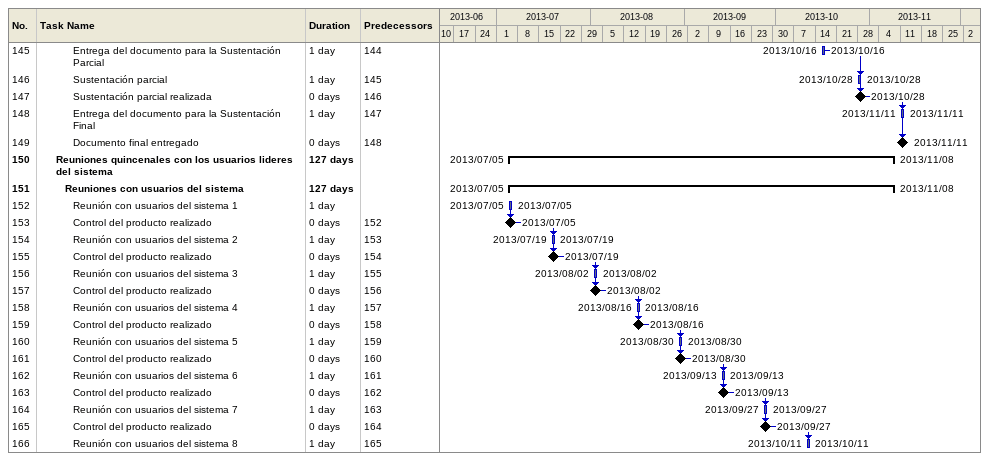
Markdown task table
| ID | Level | Task | Duration | Start | Finish | Predecessors |
|---|---|---|---|---|---|---|
| 145 | 5 | Entrega del documento para la Sustentación Parcial | 1d | 2013-10-16 | 2013-10-16 | 144 |
| 146 | 5 | Sustentación parcial | 1d | 2013-10-28 | 2013-10-28 | 145 |
| 147 | 5 | Sustentación parcial realizada | 0d | 2013-10-28 | 2013-10-28 | 146 |
| 148 | 5 | Entrega del documento para la Sustentación Final | 1d | 2013-11-11 | 2013-11-11 | 147 |
| 149 | 5 | Documento final entregado | 0d | 2013-11-11 | 2013-11-11 | 148 |
| 150 | 3 | **Reuniones quincenales con los usuarios lideres del sistema** | 127d | 2013-07-05 | 2013-11-08 |  |
| 151 | 4 | **Reuniones con usuarios del sistema** | 127d | 2013-07-05 | 2013-11-08 |  |
| 152 | 5 | Reunión con usuarios del sistema 1 | 1d | 2013-07-05 | 2013-07-05 |  |
| 153 | 5 | Control del producto realizado | 0d | 2013-07-05 | 2013-07-05 | 152 |
| 154 | 5 | Reunión con usuarios del sistema 2 | 1d | 2013-07-19 | 2013-07-19 | 153 |
| 155 | 5 | Control del producto realizado | 0d | 2013-07-19 | 2013-07-19 | 154 |
| 156 | 5 | Reunión con usuarios del sistema 3 | 1d | 2013-08-02 | 2013-08-02 | 155 |
| 157 | 5 | Control del producto realizado | 0d | 2013-08-02 | 2013-08-02 | 156 |
| 158 | 5 | Reunión con usuarios del sistema 4 | 1d | 2013-08-16 | 2013-08-16 | 157 |
| 159 | 5 | Control del producto realizado | 0d | 2013-08-16 | 2013-08-16 | 158 |
| 160 | 5 | Reunión con usuarios del sistema 5 | 1d | 2013-08-30 | 2013-08-30 | 159 |
| 161 | 5 | Control del producto realizado | 0d | 2013-08-30 | 2013-08-30 | 160 |
| 162 | 5 | Reunión con usuarios del sistema 6 | 1d | 2013-09-13 | 2013-09-13 | 161 |
| 163 | 5 | Control del producto realizado | 0d | 2013-09-13 | 2013-09-13 | 162 |
| 164 | 5 | Reunión con usuarios del sistema 7 | 1d | 2013-09-27 | 2013-09-27 | 163 |
| 165 | 5 | Control del producto realizado | 0d | 2013-09-27 | 2013-09-27 | 164 |
| 166 | 5 | Reunión con usuarios del sistema 8 | 1d | 2013-10-11 | 2013-10-11 | 165 |
